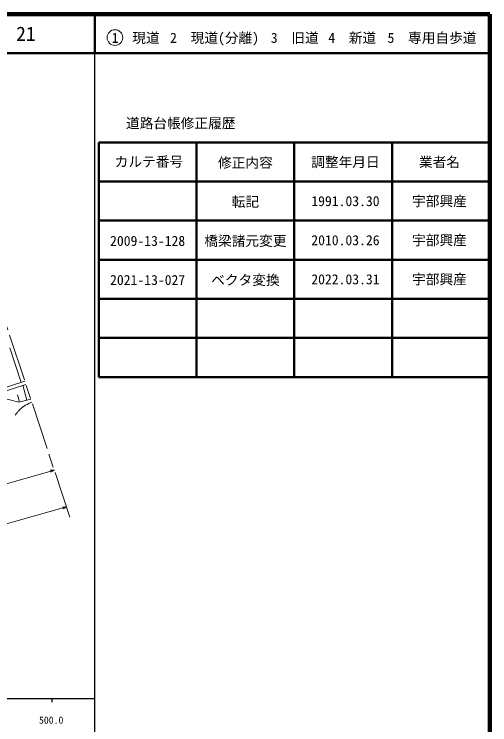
# Model space of a CAD drawing. Units: millimetres, scale not verified. Extents: x 40000 to 680000, y 20000 to 380000.
# Drawn here: x 558390 to 680000, y 198249 to 380000 of the extents above; entities that cross this region are included whole.
import ezdxf
from ezdxf.enums import TextEntityAlignment as Align

# ---------------------------------------------------------------- set-up
doc = ezdxf.new("R2010")
doc.units = ezdxf.units.MM
doc.header["$LTSCALE"] = 1000
doc.linetypes.add('CHAIN', pattern=[18.5, 12, -1.5, 3.5, -1.5])
for name, color, linetype, lineweight in [('M-BGD', 7, 'Continuous', 13), ('M-BMK', 2, 'CHAIN', 13), ('M-STR-HTXT', 7, 'Continuous', 13), ('M-TTL', 2, 'Continuous', 140), ('M-TTL-BAND', 7, 'Continuous', 25), ('M-TTL-FRAM', 2, 'Continuous', 50), ('M-TTL-LINE', 7, 'Continuous', 50), ('M-TTL-TXT', 7, 'Continuous', 13)]:
    doc.layers.add(name, color=color, linetype=linetype, lineweight=lineweight)
doc.styles.add('ＭＳ ゴシック', font='')
doc.styles.get('ＭＳ ゴシック').set_extended_font_data('MS Gothic')

msp = doc.modelspace()

# ---------------------------------------------------------------- linework, layer by layer
at = {"layer": 'M-BGD'}
for p, q in [((560136, 285842), (557265, 294646)), ((554216, 283912), (561087, 286152)), ((552719, 282511), (561356, 285327)), ((561646, 281298), (560620, 285087)), ((552719, 282511), (559577, 280738)), ((559752, 280785), (559239, 282680)), ((559577, 280738), (562612, 281559))]:
    msp.add_line(p, q, dxfattribs=at)
msp.add_open_spline([(558610, 277418), (559384, 278426), (559646, 278853), (560548, 279502), (561117, 279911), (561475, 280083), (562099, 280399), (562399, 280550), (562501, 280602), (562874, 280770)], degree=3, knots=[0, 0, 0, 0, 1, 1, 1, 2, 2, 2, 3, 3, 3, 3], dxfattribs=at)
at = {"layer": 'M-BMK'}
msp.add_line((572637, 251363), (544126, 337237), dxfattribs=at)
at = {"layer": 'M-STR-HTXT'}
for p, q in [((500894, 244229), (568649, 263377)), ((568649, 263377), (567618, 263345)), ((568649, 263377), (567754, 262864)), ((497391, 232958), (571769, 253978)), ((571769, 253978), (570739, 253947)), ((571769, 253978), (570875, 253466))]:
    msp.add_line(p, q, dxfattribs=at)
at = {"layer": 'M-TTL'}
for p, q in [((680000, 380000), (40000, 380000)), ((680000, 20000), (680000, 380000))]:
    msp.add_line(p, q, dxfattribs=at)
at = {"layer": 'M-TTL-BAND'}
for p, q in [((579000, 20000), (579000, 370000)), ((40000, 205000), (579000, 205000)), ((568000, 205000), (568000, 204000))]:
    msp.add_line(p, q, dxfattribs=at)
at = {"layer": 'M-TTL-FRAM'}
for p, q in [((580000, 347197), (580000, 287197)), ((580000, 347197), (680000, 347197)), ((580000, 287197), (680000, 287197))]:
    msp.add_line(p, q, dxfattribs=at)
at = {"layer": 'M-TTL-LINE'}
for p, q in [((579000, 380000), (579000, 370000)), ((40000, 370000), (680000, 370000)), ((605000, 347197), (605000, 287197)), ((630000, 347197), (630000, 287197)), ((655000, 347197), (655000, 287197)), ((580000, 337197), (680000, 337197)), ((580000, 327197), (680000, 327197)), ((580000, 317197), (680000, 317197)), ((580000, 307197), (680000, 307197)), ((580000, 297197), (680000, 297197))]:
    msp.add_line(p, q, dxfattribs=at)
at = {"layer": 'M-TTL-TXT'}
msp.add_circle((584147, 374034), 2000, dxfattribs=at)

# ---------------------------------------------------------------- texts
at = {"layer": 'M-TTL-BAND', "style": 'ＭＳ ゴシック'}
msp.add_text('500.0', height=1833, dxfattribs=at).set_placement((567844, 199445), align=Align.MIDDLE_CENTER)
at = {"layer": 'M-TTL-TXT', "style": 'ＭＳ ゴシック'}
for s, height, p in [('21', 3666, (561372, 375000)), ('1\u3000現道', 2566, (589448, 373958)), ('2\u3000現道(分離)', 2566, (609619, 373958)), ('3\u3000旧道', 2566, (630121, 373958)), ('4\u3000新道', 2566, (644824, 373958)), ('5\u3000専用自歩道', 2566, (665228, 373958)), ('道路台帳修正履歴', 2566, (600968, 352113)), ('カルテ番号', 2566, (592839, 342277)), ('修正内容', 2566, (617509, 342023)), ('調整年月日', 2566, (643089, 342197)), ('業者名', 2566, (667134, 342197)), ('転記', 2566, (617509, 332023)), ('1991.03.30', 2566, (643089, 332197)), ('宇部興産', 2566, (667134, 332197)), ('橋梁諸元変更', 2566, (617509, 322023)), ('宇部興産', 2566, (667134, 322197)), ('2009-13-128', 2566, (592509, 322023)), ('2010.03.26', 2566, (643089, 322197)), ('2021-13-027', 2566, (592509, 312023)), ('ベクタ変換', 2566, (617509, 312023)), ('2022.03.31', 2566, (643089, 312197)), ('宇部興産', 2566, (667134, 312197))]:
    msp.add_text(s, height=height, dxfattribs=at).set_placement(p, align=Align.MIDDLE_CENTER)

doc.saveas('drawing.dxf')
